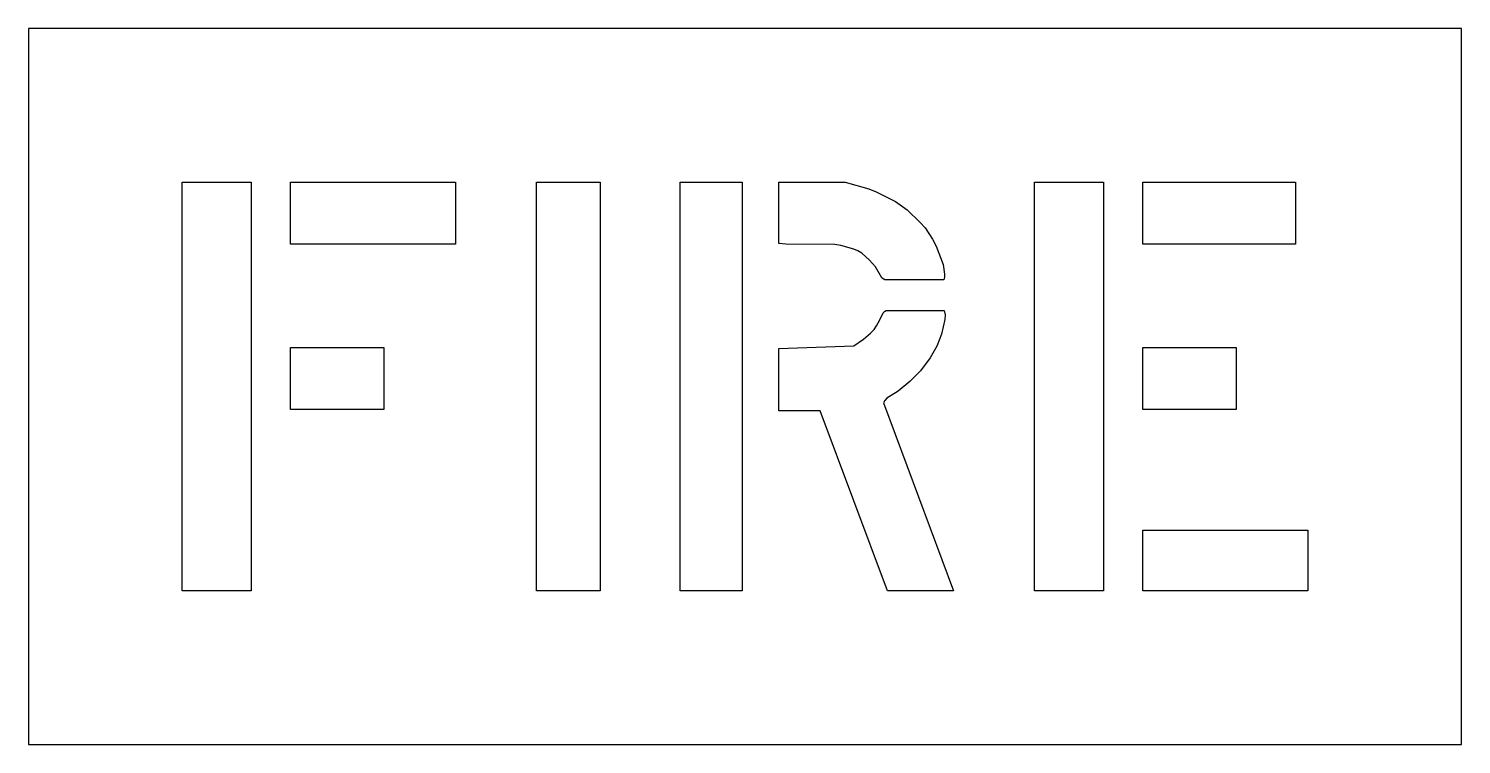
# Model space of a CAD drawing. Header units: inches. Extents: x 0 to 28, y 0 to 14.
import ezdxf

# ---------------------------------------------------------------- set-up
doc = ezdxf.new("R2010")
doc.units = ezdxf.units.IN
doc.header["$MEASUREMENT"] = 0
doc.layers.add('CUT', color=1, linetype='Continuous')

msp = doc.modelspace()

# ---------------------------------------------------------------- linework, layer by layer
at = {"layer": 'CUT'}
for points in [[(0, 0), (28, 0), (28, 14), (0, 14)], [(3, 11), (4.349, 11), (4.349, 3), (3, 3)], [(8.341, 9.783), (5.115, 9.783), (5.115, 11), (8.341, 11)], [(9.928, 3), (9.928, 11), (11.171, 11), (11.171, 3)], [(12.731, 11), (13.947, 11), (13.947, 3), (12.731, 3)], [(16.732, 9.084), (16.699, 9.105), (16.674, 9.128), (16.552, 9.338), (16.436, 9.469), (16.281, 9.608), (16.207, 9.654), (16.127, 9.689), (15.873, 9.761), (15.755, 9.78), (14.798, 9.784), (14.661, 9.798), (14.661, 10.999), (15.958, 10.999), (16.423, 10.864), (16.565, 10.805), (16.939, 10.619), (17.171, 10.453), (17.425, 10.209), (17.518, 10.102), (17.667, 9.884), (17.736, 9.747), (17.874, 9.388), (17.902, 9.195), (17.899, 9.138), (17.885, 9.084)], [(21.007, 3), (19.659, 3), (19.659, 11), (21.007, 11)], [(21.774, 11), (24.762, 11), (24.762, 9.783), (21.774, 9.783)], [(17.91, 8.403), (17.908, 8.308), (17.839, 8.024), (17.749, 7.788), (17.62, 7.559), (17.427, 7.305), (17.223, 7.096), (16.992, 6.91), (16.771, 6.772), (16.733, 6.728), (16.705, 6.678), (18.073, 3), (16.786, 3), (15.471, 6.521), (14.661, 6.521), (14.661, 7.741), (16.129, 7.796), (16.313, 7.926), (16.455, 8.045), (16.522, 8.117), (16.572, 8.189), (16.637, 8.303), (16.701, 8.444), (16.725, 8.468), (16.759, 8.489), (17.895, 8.489)], [(5.115, 7.764), (6.94, 7.764), (6.94, 6.547), (5.115, 6.547)], [(21.774, 6.547), (21.774, 7.764), (23.599, 7.764), (23.599, 6.547)], [(25, 3), (21.774, 3), (21.774, 4.191), (25, 4.191)]]:
    msp.add_lwpolyline(points, close=True, dxfattribs=at)

doc.saveas('drawing.dxf')
